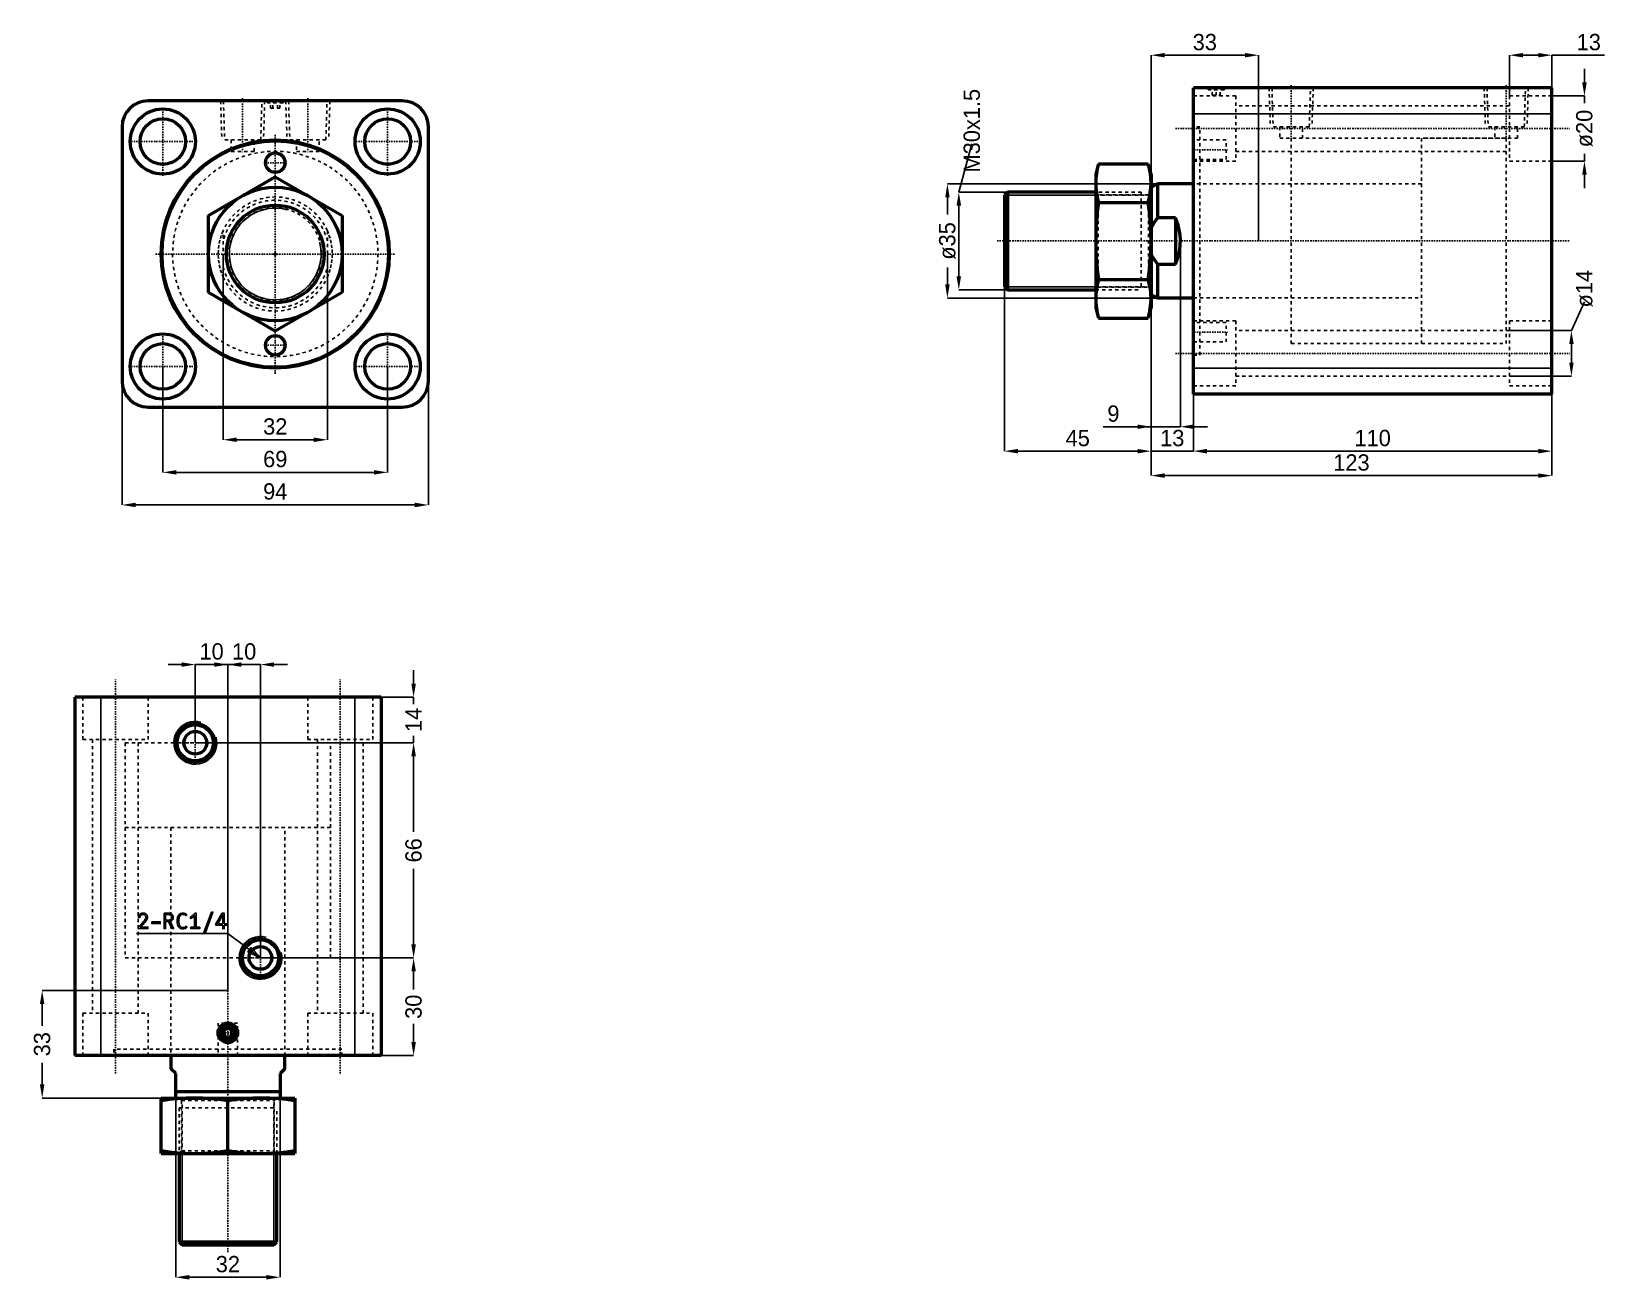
# Model space of a CAD drawing. Header units: millimetres. Extents: x -75 to 408, y -315 to 68.
import ezdxf

# ---------------------------------------------------------------- set-up
doc = ezdxf.new("R2010")
doc.units = ezdxf.units.MM
doc.linetypes.add('Center', pattern=[1.5, 0.45, -0.5, 0.05, -0.5])
doc.linetypes.add('Dashed', pattern=[2, 1, -1])
for name, color, linetype, lineweight in [('2d ConnectionPoints', 7, 'Continuous', 50), ('AM_0', 7, 'Continuous', 50), ('AM_4', 3, 'Continuous', 25), ('AM_5', 3, 'Continuous', 25), ('AM_7', 7, 'Center', 25), ('AM_9', 6, 'Dashed', 25)]:
    doc.layers.add(name, color=color, linetype=linetype, lineweight=lineweight)
doc.dimstyles.new('ISO-25', dxfattribs={"dimtxt": 2.5, "dimasz": 2.5, "dimexe": 1.25, "dimexo": 0.625, "dimtad": 1, "dimtxsty": 'Standard', "dimcen": 2.5, "dimadec": 0, "dimazin": 0, "dimtfac": 1, "dimtmove": 0, "dimatfit": 3, "dimfxl": 1, "dimarcsym": 0})

# ---------------------------------------------------------------- blocks, each defined once
blk = doc.blocks.new('1_CXHC_NUTM30X1_5_0_in_CXHC_A_EX_SD_63_40ST_0__CN_0')
at = {"layer": 'AM_0'}
for p, q in [((-20.5, 11.84), (0, 23.67)), ((0, 23.67), (20.5, 11.84)), ((-20.5, -11.84), (-20.5, 11.84)), ((20.5, 11.84), (20.5, -11.84)), ((0, -23.67), (-20.5, -11.84)), ((20.5, -11.84), (0, -23.67))]:
    blk.add_line(p, q, dxfattribs=at)
blk.add_circle((0, 0), 20.5, dxfattribs=at)
at = {"layer": 'AM_9'}
blk.add_circle((0, 0), 14.19, dxfattribs=at)
blk = doc.blocks.new('2_RODcxhc_a_sd_63_40_EX_0_in_CXHC_A_EX_SD_63_40ST_0__CN_0')
at = {"layer": 'AM_0'}
blk.add_circle((0, 0), 15, dxfattribs=at)
at = {"layer": 'AM_5'}
blk.add_arc((0, 0), 14.08, 75, 15, dxfattribs=at)
at = {"layer": 'AM_9'}
for p, q in [((-16, -7.09), (-16, 7.09)), ((16, 7.09), (16, -7.09))]:
    blk.add_line(p, q, dxfattribs=at)
for points in [[(-16, 7.09), (-16.56, 5.67), (-16.99, 4.2), (-17.29, 2.71), (-17.46, 1.19), (-17.5, -0.34), (-17.4, -1.86), (-17.17, -3.37), (-16.81, -4.85), (-16.33, -6.3), (-16, -7.09)], [(16, -7.09), (16.56, -5.67), (16.99, -4.2), (17.29, -2.71), (17.46, -1.19), (17.5, 0.34), (17.4, 1.86), (17.17, 3.37), (16.81, 4.85), (16.33, 6.3), (16, 7.09)]]:
    blk.add_lwpolyline(points, dxfattribs=at)
for radius, start, end in [(17.5, 23.8955, 156.1045), (16.5, 14.1411, 165.8589), (16.5, 194.1411, 345.8589), (17.5, 203.8955, 336.1045)]:
    blk.add_arc((0, 0), radius, start, end, dxfattribs=at)
blk = doc.blocks.new('3_bodycxhc_a_sd_63_40_0_in_CXHC_A_EX_SD_63_40ST_0__CN_0')
at = {"layer": 'AM_0'}
for p, q in [((39, 47), (-39, 47)), ((-47, 39), (-47, -39)), ((47, -39), (47, 39)), ((-39, -47), (39, -47))]:
    blk.add_line(p, q, dxfattribs=at)
for centre, radius in [((-34.5, 34.5), 10), ((34.5, 34.5), 10), ((-34.5, 34.5), 7), ((34.5, 34.5), 7), ((0, 0), 35), ((0, 0), 34.75), ((0, 28), 3), ((-34.5, -34.5), 10), ((-34.5, -34.5), 7), ((0, -28), 3), ((34.5, -34.5), 10), ((34.5, -34.5), 7)]:
    blk.add_circle(centre, radius, dxfattribs=at)
for centre, start, end in [((-39, 39), 90, 180), ((39, 39), 0, 90), ((-39, -39), 180, 270), ((39, -39), 270, 360)]:
    blk.add_arc(centre, 8, start, end, dxfattribs=at)
at = {"layer": 'AM_5', "linetype": 'Dashed'}
for p, q in [((-16.77, 47), (-16.39, 35)), ((-3.23, 47), (-3.61, 35)), ((3.23, 47), (3.61, 35)), ((16.77, 47), (16.39, 35))]:
    blk.add_line(p, q, dxfattribs=at)
at = {"layer": 'AM_7'}
for p, q in [((-34.5, 24), (-34.5, 45)), ((-10, 47.77), (-10, 30.73)), ((0, 47.03), (0, 46.37)), ((10, 47.77), (10, 30.73)), ((34.5, 24), (34.5, 45)), ((-45, 34.5), (-24, 34.5)), ((0, -36.75), (0, 36.75)), ((24, 34.5), (45, 34.5)), ((-3.15, 28), (3.15, 28)), ((-36.75, 0), (36.75, 0)), ((-34.5, -45), (-34.5, -24)), ((34.5, -45), (34.5, -24)), ((-3.15, -28), (3.15, -28)), ((-45, -34.5), (-24, -34.5)), ((24, -34.5), (45, -34.5))]:
    blk.add_line(p, q, dxfattribs=at)
at = {"layer": 'AM_9'}
for p, q in [((-15.91, 47), (-15.54, 35)), ((-4.46, 35), (-4.09, 47)), ((-3, 47), (-2.4, 46.4)), ((-2.1, 46.7), (-2.4, 46.4)), ((2.4, 46.4), (-2.4, 46.4)), ((2.1, 46.7), (-2.1, 46.7)), ((-1.44, 44.7), (-1.44, 46.7)), ((-1.44, 44.7), (1.44, 44.7)), ((-0.72, 44.7), (-0.72, 46.7)), ((0.72, 44.7), (0.72, 46.7)), ((1.44, 44.7), (1.44, 46.7)), ((2.4, 46.4), (2.1, 46.7)), ((2.4, 46.4), (3, 47)), ((4.09, 47), (4.46, 35)), ((15.54, 35), (15.91, 47)), ((-4.46, 35), (-15.54, 35)), ((-13.5, 35), (-13.5, 31.5)), ((-6.5, 31.5), (-6.5, 35)), ((15.54, 35), (4.46, 35)), ((6.5, 35), (6.5, 31.5)), ((13.5, 31.5), (13.5, 35)), ((-6.5, 31.5), (-13.5, 31.5)), ((13.5, 31.5), (6.5, 31.5))]:
    blk.add_line(p, q, dxfattribs=at)
blk.add_circle((0, 0), 31.5, dxfattribs=at)
blk = doc.blocks.new('*D4')
at = {"layer": 'AM_5', "color": 0, "lineweight": -2}
for p, q in [((-34.5, -34.5), (-34.5, -67)), ((34.5, -34.5), (34.5, -67)), ((-30.33, -67), (30.33, -67))]:
    blk.add_line(p, q, dxfattribs=at)
at = {"layer": 'AM_5', "color": 0}
for points in [[(-30.33, -66.31), (-30.33, -67.69), (-34.5, -67)], [(30.33, -67.69), (30.33, -66.31), (34.5, -67)]]:
    blk.add_solid(points, dxfattribs=at)
at = {"layer": 'Defpoints', "color": 0}
for p in [(-34.5, -34.5), (34.5, -34.5), (34.5, -67)]:
    blk.add_point(p, dxfattribs=at)
at = {"layer": 'AM_5', "color": 0, "insert": (0, -62.95), "char_height": 5, "attachment_point": 5}
blk.add_mtext('69', dxfattribs=at)
blk = doc.blocks.new('*D5')
at = {"layer": 'AM_5', "color": 0, "lineweight": -2}
for p, q in [((-47, -39), (-47, -77)), ((47, -39), (47, -77)), ((-42.83, -77), (42.83, -77))]:
    blk.add_line(p, q, dxfattribs=at)
at = {"layer": 'AM_5', "color": 0}
for points in [[(-42.83, -76.31), (-42.83, -77.69), (-47, -77)], [(42.83, -77.69), (42.83, -76.31), (47, -77)]]:
    blk.add_solid(points, dxfattribs=at)
at = {"layer": 'Defpoints', "color": 0}
for p in [(-47, -39), (47, -39), (47, -77)]:
    blk.add_point(p, dxfattribs=at)
at = {"layer": 'AM_5', "color": 0, "insert": (0, -72.89), "char_height": 5, "attachment_point": 5}
blk.add_mtext('94', dxfattribs=at)
blk = doc.blocks.new('*D6')
at = {"layer": 'AM_5', "color": 0, "lineweight": -2}
for p, q in [((-16, 0), (-16, -57)), ((16, 0), (16, -57)), ((-11.83, -57), (11.83, -57))]:
    blk.add_line(p, q, dxfattribs=at)
at = {"layer": 'AM_5', "color": 0}
for points in [[(-11.83, -56.31), (-11.83, -57.69), (-16, -57)], [(11.83, -57.69), (11.83, -56.31), (16, -57)]]:
    blk.add_solid(points, dxfattribs=at)
at = {"layer": 'Defpoints', "color": 0}
for p in [(-16, 0), (16, 0), (16, -57)]:
    blk.add_point(p, dxfattribs=at)
at = {"layer": 'AM_5', "color": 0, "insert": (0, -52.95), "char_height": 5, "attachment_point": 5}
blk.add_mtext('32', dxfattribs=at)
blk = doc.blocks.new('1_CXHC_NUTM30X1_5_0_in_CXHC_A_EX_SD_63_40ST_0__CN_2')
at = {"layer": 'AM_0'}
for p, q in [((-29.15, 23.67), (-30, 20.5)), ((-30, 20.5), (-30, -20.5)), ((-29.15, 23.67), (-13.85, 23.67)), ((-13, 20.5), (-13.85, 23.67)), ((-13, 20.5), (-13, -20.5)), ((-29.15, 11.84), (-13.85, 11.84)), ((-29.15, -11.84), (-13.85, -11.84)), ((-30, -20.5), (-29.15, -23.67)), ((-29.15, -23.67), (-13.85, -23.67)), ((-13.85, -23.67), (-13, -20.5))]:
    blk.add_line(p, q, dxfattribs=at)
for points in [[(-29.15, 23.67), (-29.51, 22.2), (-29.77, 20.73), (-29.94, 19.24), (-30, 17.75)], [(-13, 17.75), (-13.06, 19.23), (-13.22, 20.71), (-13.49, 22.19), (-13.85, 23.67)], [(-30, 17.75), (-29.94, 16.27), (-29.78, 14.79), (-29.51, 13.31), (-29.15, 11.84)], [(-13.85, 11.84), (-13.49, 13.31), (-13.23, 14.78), (-13.06, 16.27), (-13, 17.75)], [(-29.15, 11.84), (-29.51, 8.89), (-29.77, 5.94), (-29.94, 2.97), (-30, 0)], [(-13, 0), (-13.06, 3.05), (-13.24, 6.09), (-13.5, 8.97), (-13.85, 11.84)], [(-30, 0), (-29.94, -3.05), (-29.76, -6.09), (-29.5, -8.97), (-29.15, -11.84)], [(-13.85, -11.84), (-13.49, -8.89), (-13.23, -5.94), (-13.06, -2.97), (-13, 0)], [(-29.15, -11.84), (-29.51, -13.31), (-29.77, -14.78), (-29.94, -16.27), (-30, -17.75)], [(-13, -17.75), (-13.06, -16.27), (-13.22, -14.79), (-13.49, -13.31), (-13.85, -11.84)], [(-30, -17.75), (-29.94, -19.23), (-29.78, -20.71), (-29.51, -22.19), (-29.15, -23.67)], [(-13.85, -23.67), (-13.49, -22.2), (-13.23, -20.73), (-13.06, -19.24), (-13, -17.75)]]:
    blk.add_lwpolyline(points, dxfattribs=at)
at = {"layer": 'AM_9'}
for p, q in [((-29.19, 14.19), (-30, 15)), ((-13, 15), (-13.81, 14.19)), ((-13.81, 14.19), (-29.19, 14.19)), ((-29.19, 14.19), (-29.19, -14.19)), ((-13.81, 14.19), (-13.81, -14.19)), ((-30, -15), (-29.19, -14.19)), ((-29.19, -14.19), (-13.81, -14.19)), ((-13.81, -14.19), (-13, -15))]:
    blk.add_line(p, q, dxfattribs=at)
blk = doc.blocks.new('2_RODcxhc_a_sd_63_40_EX_0_in_CXHC_A_EX_SD_63_40ST_0__CN_2')
at = {"layer": 'AM_0'}
for p, q in [((-57.08, 15), (-58, 14.08)), ((-30, 15), (-57.08, 15)), ((-57.08, 15), (-57.08, -15)), ((-11, 17.5), (-13, 16.5)), ((0, 17.5), (-11, 17.5)), ((-11, 17.5), (-11, 7.09)), ((-58, 14.08), (-58, -14.08)), ((-5.5, 7.09), (-11, 7.09)), ((-5.5, 7.09), (-5.5, -7.09)), ((-11, -7.09), (-5.5, -7.09)), ((-11, -7.09), (-11, -17.5)), ((-58, -14.08), (-57.08, -15)), ((-57.08, -15), (-30, -15)), ((-13, -16.5), (-11, -17.5)), ((-11, -17.5), (0, -17.5))]:
    blk.add_line(p, q, dxfattribs=at)
for points in [[(-11, 7.09), (-12.08, 5.62), (-13, 4.03)], [(-5.5, -7.09), (-4.94, -5.67), (-4.51, -4.2), (-4.21, -2.71), (-4.04, -1.19), (-4, 0.34), (-4.1, 1.86), (-4.33, 3.37), (-4.69, 4.85), (-5.17, 6.3), (-5.5, 7.09)], [(-13, -4.03), (-12.53, -4.91), (-11.99, -5.75), (-11, -7.09)]]:
    blk.add_lwpolyline(points, dxfattribs=at)
at = {"layer": 'AM_5'}
for p, q in [((-58, 14.08), (-30, 14.08)), ((-58, -14.08), (-30, -14.08))]:
    blk.add_line(p, q, dxfattribs=at)
at = {"layer": 'AM_5', "linetype": 'Dashed'}
for p, q in [((-30, 14.08), (-16, 14.08)), ((-30, -14.08), (-16, -14.08))]:
    blk.add_line(p, q, dxfattribs=at)
at = {"layer": 'AM_7'}
blk.add_line((-60.25, 0), (115.5, 0), dxfattribs=at)
at = {"layer": 'AM_9'}
for p, q in [((96, 31.5), (70, 31.5)), ((70, 31.5), (70, -31.5)), ((96, 31.5), (96, -31.5)), ((-16, 15), (-30, 15)), ((-16, 15), (-16, -15)), ((70, 17.5), (0, 17.5)), ((-13, 14.08), (-16, 14.08)), ((-16, -14.08), (-13, -14.08)), ((-30, -15), (-16, -15)), ((0, -17.5), (70, -17.5)), ((70, -31.5), (96, -31.5))]:
    blk.add_line(p, q, dxfattribs=at)
blk = doc.blocks.new('3_bodycxhc_a_sd_63_40_0_in_CXHC_A_EX_SD_63_40ST_0__CN_2')
at = {"layer": 'AM_0'}
for p, q in [((110, 47), (0, 47)), ((0, -47), (0, 47)), ((110, -47), (110, 47)), ((110, -47), (0, -47))]:
    blk.add_line(p, q, dxfattribs=at)
at = {"layer": 'AM_4'}
for p, q in [((110, 39), (0, 39)), ((110, -39), (0, -39))]:
    blk.add_line(p, q, dxfattribs=at)
at = {"layer": 'AM_5', "linetype": 'Dashed'}
for p, q in [((23.23, 47), (23.61, 35)), ((36.77, 47), (36.39, 35)), ((89.23, 47), (89.61, 35)), ((102.77, 47), (102.39, 35))]:
    blk.add_line(p, q, dxfattribs=at)
at = {"layer": 'AM_7'}
for p, q in [((7, 47.03), (7, 46.37)), ((30, 47.77), (30, 30.73)), ((96, 47.77), (96, 30.73)), ((-5.5, 34.5), (115.5, 34.5)), ((-0.5, 28), (10.5, 28)), ((-0.5, -28), (10.5, -28)), ((-5.5, -34.5), (115.5, -34.5))]:
    blk.add_line(p, q, dxfattribs=at)
at = {"layer": 'AM_9'}
for p, q in [((13, 44.5), (0, 44.5)), ((4, 47), (4.6, 46.4)), ((4.9, 46.7), (4.6, 46.4)), ((9.4, 46.4), (4.6, 46.4)), ((9.1, 46.7), (4.9, 46.7)), ((5.75, 44.7), (5.75, 46.7)), ((5.75, 44.7), (8.25, 44.7)), ((7, 44.7), (7, 46.7)), ((8.25, 44.7), (8.25, 46.7)), ((9.4, 46.4), (9.1, 46.7)), ((9.4, 46.4), (10, 47)), ((13, 44.5), (13, 24.5)), ((24.09, 47), (24.46, 35)), ((35.54, 35), (35.91, 47)), ((90.09, 47), (90.46, 35)), ((110, 44.5), (97, 44.5)), ((97, 44.5), (97, 24.5)), ((101.54, 35), (101.91, 47)), ((97, 41.5), (13, 41.5)), ((2, 35), (0, 35)), ((2, 34.75), (0, 34.75)), ((2, -35), (2, 35)), ((35.54, 35), (24.46, 35)), ((26.5, 35), (26.5, 31.5)), ((33.5, 31.5), (33.5, 35)), ((101.54, 35), (90.46, 35)), ((92.5, 35), (92.5, 31.5)), ((99.5, 31.5), (99.5, 35)), ((10, 31), (0, 31)), ((10, 25), (10, 31)), ((99.5, 31.5), (26.5, 31.5)), ((30, 31.5), (30, -31.5)), ((96, 31.5), (96, -31.5)), ((0, 25), (10, 25)), ((0, 24.5), (13, 24.5)), ((13, 27.5), (97, 27.5)), ((97, 24.5), (110, 24.5)), ((30, 17.5), (0, 17.5)), ((0, -17.5), (30, -17.5)), ((13, -24.5), (0, -24.5)), ((10, -25), (0, -25)), ((10, -31), (10, -25)), ((13, -24.5), (13, -44.5)), ((97, -27.5), (13, -27.5)), ((110, -24.5), (97, -24.5)), ((97, -24.5), (97, -44.5)), ((0, -31), (10, -31)), ((30, -31.5), (96, -31.5)), ((0, -34.75), (2, -34.75)), ((0, -35), (2, -35)), ((13, -41.5), (97, -41.5)), ((0, -44.5), (13, -44.5)), ((97, -44.5), (110, -44.5))]:
    blk.add_line(p, q, dxfattribs=at)
blk = doc.blocks.new('*D22')
at = {"layer": 'AM_5', "color": 0, "lineweight": -2}
for p, q in [((270.78, 21.5), (206.28, 21.5)), ((206.28, 17.34), (206.28, 12.17)), ((206.28, -9.33), (206.28, -4.16)), ((270.78, -13.5), (206.28, -13.5))]:
    blk.add_line(p, q, dxfattribs=at)
at = {"layer": 'AM_5', "color": 0}
for points in [[(206.98, 17.34), (205.59, 17.34), (206.28, 21.5)], [(205.59, -9.33), (206.98, -9.33), (206.28, -13.5)]]:
    blk.add_solid(points, dxfattribs=at)
at = {"layer": 'Defpoints', "color": 0}
for p in [(270.78, 21.5), (206.28, -13.5), (270.78, -13.5)]:
    blk.add_point(p, dxfattribs=at)
at = {"layer": 'AM_5', "color": 0, "insert": (206.28, 4), "char_height": 5, "attachment_point": 5, "rotation": 90}
blk.add_mtext('ø35', dxfattribs=at)
blk = doc.blocks.new('*D23')
at = {"layer": 'AM_5', "color": 0, "lineweight": -2}
for p, q in [((268.78, 4), (268.78, -53)), ((277.78, 4), (277.78, -53)), ((268.78, -53), (254.06, -53)), ((268.78, -53), (277.78, -53)), ((281.95, -53), (286.12, -53))]:
    blk.add_line(p, q, dxfattribs=at)
at = {"layer": 'AM_5', "color": 0}
for points in [[(264.62, -53.69), (264.62, -52.3), (268.78, -53)], [(281.95, -52.3), (281.95, -53.69), (277.78, -53)]]:
    blk.add_solid(points, dxfattribs=at)
at = {"layer": 'Defpoints', "color": 0}
for p in [(268.78, 4), (277.78, 4), (277.78, -53)]:
    blk.add_point(p, dxfattribs=at)
at = {"layer": 'AM_5', "color": 0, "insert": (257.23, -49), "char_height": 5, "attachment_point": 5}
blk.add_mtext('9', dxfattribs=at)
blk = doc.blocks.new('*D24')
at = {"layer": 'AM_5', "color": 0, "lineweight": -2}
for p, q in [((268.78, 4), (268.78, -60.5)), ((281.78, -35), (281.78, -60.5)), ((268.78, -60.5), (281.78, -60.5))]:
    blk.add_line(p, q, dxfattribs=at)
at = {"layer": 'Defpoints', "color": 0}
for p in [(268.78, 4), (281.78, -35), (281.78, -60.5)]:
    blk.add_point(p, dxfattribs=at)
at = {"layer": 'AM_5', "color": 0, "insert": (275.28, -56.5), "char_height": 5, "attachment_point": 5}
blk.add_mtext('13', dxfattribs=at)
blk = doc.blocks.new('*D25')
at = {"layer": 'AM_5', "color": 0, "lineweight": -2}
for p, q in [((223.78, 4), (223.78, -60.5)), ((268.78, 4), (268.78, -60.5)), ((264.62, -60.5), (227.95, -60.5))]:
    blk.add_line(p, q, dxfattribs=at)
at = {"layer": 'AM_5', "color": 0}
for points in [[(227.95, -59.8), (227.95, -61.19), (223.78, -60.5)], [(264.62, -61.19), (264.62, -59.8), (268.78, -60.5)]]:
    blk.add_solid(points, dxfattribs=at)
at = {"layer": 'Defpoints', "color": 0}
for p in [(223.78, 4), (268.78, 4), (223.78, -60.5)]:
    blk.add_point(p, dxfattribs=at)
at = {"layer": 'AM_5', "color": 0, "insert": (246.28, -56.5), "char_height": 5, "attachment_point": 5}
blk.add_mtext('45', dxfattribs=at)
blk = doc.blocks.new('*D26')
at = {"layer": 'AM_5', "color": 0, "lineweight": -2}
for p, q in [((281.78, -35), (281.78, -60.5)), ((391.78, -43), (391.78, -60.5)), ((387.62, -60.5), (285.95, -60.5))]:
    blk.add_line(p, q, dxfattribs=at)
at = {"layer": 'AM_5', "color": 0}
for points in [[(285.95, -59.8), (285.95, -61.19), (281.78, -60.5)], [(387.62, -61.19), (387.62, -59.8), (391.78, -60.5)]]:
    blk.add_solid(points, dxfattribs=at)
at = {"layer": 'Defpoints', "color": 0}
for p in [(281.78, -35), (391.78, -43), (281.78, -60.5)]:
    blk.add_point(p, dxfattribs=at)
at = {"layer": 'AM_5', "color": 0, "insert": (336.78, -56.5), "char_height": 5, "attachment_point": 5}
blk.add_mtext('110', dxfattribs=at)
blk = doc.blocks.new('*D27')
at = {"layer": 'AM_5', "color": 0, "lineweight": -2}
for p, q in [((268.78, 4), (268.78, -68)), ((391.78, -43), (391.78, -68)), ((387.62, -68), (272.95, -68))]:
    blk.add_line(p, q, dxfattribs=at)
at = {"layer": 'AM_5', "color": 0}
for points in [[(272.95, -67.3), (272.95, -68.69), (268.78, -68)], [(387.62, -68.69), (387.62, -67.3), (391.78, -68)]]:
    blk.add_solid(points, dxfattribs=at)
at = {"layer": 'Defpoints', "color": 0}
for p in [(268.78, 4), (391.78, -43), (268.78, -68)]:
    blk.add_point(p, dxfattribs=at)
at = {"layer": 'AM_5', "color": 0, "insert": (330.28, -64), "char_height": 5, "attachment_point": 5}
blk.add_mtext('123', dxfattribs=at)
blk = doc.blocks.new('*D28')
at = {"layer": 'AM_5', "color": 0, "lineweight": -2}
for p, q in [((397.78, -23.5), (401.78, -14.66)), ((378.78, -23.5), (397.78, -23.5)), ((397.78, -27.66), (397.78, -33.33)), ((378.78, -37.5), (397.78, -37.5))]:
    blk.add_line(p, q, dxfattribs=at)
at = {"layer": 'AM_5', "color": 0}
for points in [[(398.48, -27.66), (397.09, -27.66), (397.78, -23.5)], [(397.09, -33.33), (398.48, -33.33), (397.78, -37.5)]]:
    blk.add_solid(points, dxfattribs=at)
at = {"layer": 'Defpoints', "color": 0}
for p in [(378.78, -23.5), (378.78, -37.5), (397.78, -37.5)]:
    blk.add_point(p, dxfattribs=at)
at = {"layer": 'AM_5', "color": 0, "insert": (401.78, -10.66), "char_height": 5, "attachment_point": 5, "rotation": 90}
blk.add_mtext('ø14', dxfattribs=at)
blk = doc.blocks.new('*D29')
at = {"layer": 'AM_5', "color": 0, "lineweight": -2}
for p, q in [((401.78, 52.67), (401.78, 56.84)), ((391.78, 48.5), (401.78, 48.5)), ((401.78, 48.5), (401.78, 46.25)), ((401.78, 28.5), (401.78, 30.75)), ((391.78, 28.5), (401.78, 28.5)), ((401.78, 24.34), (401.78, 20.17))]:
    blk.add_line(p, q, dxfattribs=at)
at = {"layer": 'AM_5', "color": 0}
for points in [[(401.09, 52.67), (402.48, 52.67), (401.78, 48.5)], [(402.48, 24.34), (401.09, 24.34), (401.78, 28.5)]]:
    blk.add_solid(points, dxfattribs=at)
at = {"layer": 'Defpoints', "color": 0}
for p in [(391.78, 48.5), (401.78, 48.5), (391.78, 28.5)]:
    blk.add_point(p, dxfattribs=at)
at = {"layer": 'AM_5', "color": 0, "insert": (401.78, 38.5), "char_height": 5, "attachment_point": 5, "rotation": 90}
blk.add_mtext('ø20', dxfattribs=at)
blk = doc.blocks.new('*D30')
at = {"layer": 'AM_5', "color": 0, "lineweight": -2}
for p, q in [((378.78, 48.5), (378.78, 61)), ((382.95, 61), (387.62, 61)), ((391.78, 48.5), (391.78, 61)), ((391.78, 61), (407.95, 61))]:
    blk.add_line(p, q, dxfattribs=at)
at = {"layer": 'AM_5', "color": 0}
for points in [[(382.95, 61.7), (382.95, 60.31), (378.78, 61)], [(387.62, 60.31), (387.62, 61.7), (391.78, 61)]]:
    blk.add_solid(points, dxfattribs=at)
at = {"layer": 'Defpoints', "color": 0}
for p in [(391.78, 61), (378.78, 48.5), (391.78, 48.5)]:
    blk.add_point(p, dxfattribs=at)
at = {"layer": 'AM_5', "color": 0, "insert": (403.12, 65), "char_height": 5, "attachment_point": 5}
blk.add_mtext('13', dxfattribs=at)
blk = doc.blocks.new('*D31')
at = {"layer": 'AM_5', "color": 0, "lineweight": -2}
for p, q in [((209.78, 19), (213.78, 33.84)), ((224.78, 19), (209.78, 19)), ((209.78, -6.83), (209.78, 14.84)), ((224.78, -11), (209.78, -11))]:
    blk.add_line(p, q, dxfattribs=at)
at = {"layer": 'AM_5', "color": 0}
for points in [[(210.48, 14.84), (209.09, 14.84), (209.78, 19)], [(209.09, -6.83), (210.48, -6.83), (209.78, -11)]]:
    blk.add_solid(points, dxfattribs=at)
at = {"layer": 'Defpoints', "color": 0}
for p in [(209.78, 19), (224.78, 19), (224.78, -11)]:
    blk.add_point(p, dxfattribs=at)
at = {"layer": 'AM_5', "color": 0, "insert": (213.78, 37.84), "char_height": 5, "attachment_point": 5, "rotation": 90}
blk.add_mtext('M30x1.5', dxfattribs=at)
blk = doc.blocks.new('*D32')
at = {"layer": 'AM_5', "color": 0, "lineweight": -2}
for p, q in [((268.78, 4), (268.78, 61)), ((272.95, 61), (297.62, 61)), ((301.78, 4), (301.78, 61))]:
    blk.add_line(p, q, dxfattribs=at)
at = {"layer": 'AM_5', "color": 0}
for points in [[(272.95, 61.7), (272.95, 60.31), (268.78, 61)], [(297.62, 60.31), (297.62, 61.7), (301.78, 61)]]:
    blk.add_solid(points, dxfattribs=at)
at = {"layer": 'Defpoints', "color": 0}
for p in [(301.78, 61), (268.78, 4), (301.78, 4)]:
    blk.add_point(p, dxfattribs=at)
at = {"layer": 'AM_5', "color": 0, "insert": (285.28, 65), "char_height": 5, "attachment_point": 5}
blk.add_mtext('33', dxfattribs=at)
blk = doc.blocks.new('1_CXHC_NUTM30X1_5_0_in_CXHC_A_EX_SD_63_40ST_0__CN_4')
at = {"layer": 'AM_0'}
for p, q in [((-20.5, -13), (20.5, -13)), ((-20.5, -30), (-20.5, -13)), ((0, -29.15), (0, -13.85)), ((20.5, -13), (20.5, -30)), ((-20.5, -30), (20.5, -30))]:
    blk.add_line(p, q, dxfattribs=at)
for points in [[(-10.25, -13), (-12.81, -13.06), (-15.38, -13.22), (-17.94, -13.49), (-20.5, -13.85)], [(0, -13.85), (-2.55, -13.49), (-5.1, -13.23), (-7.67, -13.06), (-10.25, -13)], [(10.25, -13), (7.69, -13.06), (5.12, -13.22), (2.56, -13.49), (0, -13.85)], [(20.5, -13.85), (17.95, -13.49), (15.4, -13.23), (12.83, -13.06), (10.25, -13)], [(-20.5, -29.15), (-17.95, -29.51), (-15.4, -29.77), (-12.83, -29.94), (-10.25, -30)], [(-10.25, -30), (-7.69, -29.94), (-5.12, -29.78), (-2.56, -29.51), (0, -29.15)], [(0, -29.15), (2.55, -29.51), (5.1, -29.77), (7.67, -29.94), (10.25, -30)], [(10.25, -30), (12.81, -29.94), (15.38, -29.78), (17.94, -29.51), (20.5, -29.15)]]:
    blk.add_lwpolyline(points, dxfattribs=at)
at = {"layer": 'AM_9'}
for p, q in [((-15, -13), (-14.19, -13.81)), ((-14.19, -13.81), (-14.19, -29.19)), ((-14.19, -13.81), (14.19, -13.81)), ((14.19, -13.81), (15, -13)), ((14.19, -29.19), (14.19, -13.81)), ((-14.19, -29.19), (-15, -30)), ((-14.19, -29.19), (14.19, -29.19)), ((15, -30), (14.19, -29.19))]:
    blk.add_line(p, q, dxfattribs=at)
blk = doc.blocks.new('2_RODcxhc_a_sd_63_40_EX_0_in_CXHC_A_EX_SD_63_40ST_0__CN_4')
at = {"layer": 'AM_0'}
for p, q in [((-17.5, 0), (-17.5, -4)), ((17.5, -4), (17.5, 0)), ((-16, -5.5), (-17.5, -4)), ((17.5, -4), (16, -5.5)), ((-16, -13), (-16, -5.5)), ((16, -5.5), (16, -13)), ((-16, -11), (16, -11)), ((-15, -30), (-15, -57.08)), ((15, -57.08), (15, -30)), ((-15, -57.08), (15, -57.08)), ((-15, -57.08), (-14.08, -58)), ((14.08, -58), (15, -57.08)), ((-14.08, -58), (14.08, -58))]:
    blk.add_line(p, q, dxfattribs=at)
at = {"layer": 'AM_5', "linetype": 'Dashed'}
for p, q in [((-15, -16), (15, -16)), ((-14.08, -30), (-14.08, -16)), ((14.08, -30), (14.08, -16))]:
    blk.add_line(p, q, dxfattribs=at)
at = {"layer": 'AM_5'}
for p, q in [((-14.08, -58), (-14.08, -30)), ((14.08, -58), (14.08, -30))]:
    blk.add_line(p, q, dxfattribs=at)
at = {"layer": 'AM_7'}
blk.add_line((0, -60.25), (0, 115.5), dxfattribs=at)
at = {"layer": 'AM_9'}
for p, q in [((-31.5, 96), (31.5, 96)), ((-31.5, 96), (-31.5, 70)), ((31.5, 70), (31.5, 96)), ((-31.5, 70), (31.5, 70)), ((-17.5, 70), (-17.5, 0)), ((17.5, 0), (17.5, 70)), ((-14.08, -13), (-14.08, -16)), ((14.08, -16), (14.08, -13)), ((-15, -16), (-15, -30)), ((15, -30), (15, -16))]:
    blk.add_line(p, q, dxfattribs=at)
blk = doc.blocks.new('3_bodycxhc_a_sd_63_40_0_in_CXHC_A_EX_SD_63_40ST_0__CN_4')
at = {"layer": 'AM_0'}
for p, q in [((47, 110), (-47, 110)), ((-47, 110), (-47, 0)), ((47, 110), (47, 0)), ((-0.72, 8.25), (-1.44, 7)), ((-1.44, 7), (-0.72, 5.75)), ((0.72, 8.25), (-0.72, 8.25)), ((-0.72, 5.75), (0.72, 5.75)), ((1.44, 7), (0.72, 8.25)), ((0.72, 5.75), (1.44, 7)), ((47, 0), (-47, 0))]:
    blk.add_line(p, q, dxfattribs=at)
for centre, radius in [((-10, 96), 5.91), ((-10, 96), 5.54), ((-10, 96), 3.5), ((10, 30), 5.91), ((10, 30), 5.54), ((10, 30), 3.5), ((0, 7), 3), ((0, 7), 2.4), ((0, 7), 2.1)]:
    blk.add_circle(centre, radius, dxfattribs=at)
at = {"layer": 'AM_4'}
for p, q in [((-39, 110), (-39, 0)), ((39, 110), (39, 0))]:
    blk.add_line(p, q, dxfattribs=at)
at = {"layer": 'AM_5'}
for centre in [(-10, 96), (10, 30)]:
    blk.add_arc(centre, 6.58, 75, 15, dxfattribs=at)
at = {"layer": 'AM_7'}
for p, q in [((-34.5, -5.5), (-34.5, 115.5)), ((34.5, -5.5), (34.5, 115.5)), ((-10, 89.79), (-10, 102.21)), ((-16.21, 96), (-3.79, 96)), ((10, 23.79), (10, 36.21)), ((3.79, 30), (16.21, 30)), ((-3.15, 7), (3.15, 7))]:
    blk.add_line(p, q, dxfattribs=at)
at = {"layer": 'AM_9'}
for p, q in [((-44.5, 110), (-44.5, 97)), ((-24.5, 97), (-24.5, 110)), ((24.5, 110), (24.5, 97)), ((44.5, 97), (44.5, 110)), ((-44.5, 97), (-24.5, 97)), ((-41.5, 97), (-41.5, 13)), ((-27.5, 13), (-27.5, 97)), ((24.5, 97), (44.5, 97)), ((27.5, 97), (27.5, 13)), ((41.5, 13), (41.5, 97)), ((-31.5, 96), (31.5, 96)), ((-31.5, 96), (-31.5, 30)), ((31.5, 30), (31.5, 96)), ((-31.5, 30), (31.5, 30)), ((-17.5, 30), (-17.5, 0)), ((17.5, 0), (17.5, 30)), ((-44.5, 13), (-24.5, 13)), ((-44.5, 13), (-44.5, 0)), ((-24.5, 0), (-24.5, 13)), ((3, 10), (-3, 10)), ((-3, 10), (-3, 0)), ((3, 0), (3, 10)), ((24.5, 13), (44.5, 13)), ((24.5, 13), (24.5, 0)), ((44.5, 0), (44.5, 13)), ((35, 2), (-35, 2)), ((-35, 2), (-35, 0)), ((-34.75, 2), (-34.75, 0)), ((34.75, 0), (34.75, 2)), ((35, 0), (35, 2))]:
    blk.add_line(p, q, dxfattribs=at)
blk = doc.blocks.new('*D45')
at = {"layer": 'AM_5', "color": 0, "lineweight": -2}
for p, q in [((-30.54, -258.98), (-30.54, -313.98)), ((1.46, -258.98), (1.46, -313.98)), ((-26.37, -313.98), (-2.7, -313.98))]:
    blk.add_line(p, q, dxfattribs=at)
at = {"layer": 'AM_5', "color": 0}
for points in [[(-26.37, -313.29), (-26.37, -314.68), (-30.54, -313.98)], [(-2.7, -314.68), (-2.7, -313.29), (1.46, -313.98)]]:
    blk.add_solid(points, dxfattribs=at)
at = {"layer": 'Defpoints', "color": 0}
for p in [(-30.54, -258.98), (1.46, -258.98), (1.46, -313.98)]:
    blk.add_point(p, dxfattribs=at)
at = {"layer": 'AM_5', "color": 0, "insert": (-14.54, -309.98), "char_height": 5, "attachment_point": 5}
blk.add_mtext('32', dxfattribs=at)
blk = doc.blocks.new('*D46')
at = {"layer": 'AM_5', "color": 0, "lineweight": -2}
for p, q in [((-14.54, -225.98), (-71.54, -225.98)), ((-71.54, -230.15), (-71.54, -236.82)), ((-71.54, -254.82), (-71.54, -248.15)), ((-30.54, -258.98), (-71.54, -258.98))]:
    blk.add_line(p, q, dxfattribs=at)
at = {"layer": 'AM_5', "color": 0}
for points in [[(-70.84, -230.15), (-72.23, -230.15), (-71.54, -225.98)], [(-72.23, -254.82), (-70.84, -254.82), (-71.54, -258.98)]]:
    blk.add_solid(points, dxfattribs=at)
at = {"layer": 'Defpoints', "color": 0}
for p in [(-71.54, -225.98), (-14.54, -225.98), (-30.54, -258.98)]:
    blk.add_point(p, dxfattribs=at)
at = {"layer": 'AM_5', "color": 0, "insert": (-71.54, -242.48), "char_height": 5, "attachment_point": 5, "rotation": 90}
blk.add_mtext('33', dxfattribs=at)
blk = doc.blocks.new('*D47')
at = {"layer": 'AM_5', "color": 0, "lineweight": -2}
for p, q in [((-4.54, -215.98), (42.46, -215.98)), ((42.46, -220.15), (42.46, -225.73)), ((42.46, -241.82), (42.46, -236.23)), ((32.46, -245.98), (42.46, -245.98))]:
    blk.add_line(p, q, dxfattribs=at)
at = {"layer": 'AM_5', "color": 0}
for points in [[(43.16, -220.15), (41.77, -220.15), (42.46, -215.98)], [(41.77, -241.82), (43.16, -241.82), (42.46, -245.98)]]:
    blk.add_solid(points, dxfattribs=at)
at = {"layer": 'Defpoints', "color": 0}
for p in [(-4.54, -215.98), (42.46, -215.98), (32.46, -245.98)]:
    blk.add_point(p, dxfattribs=at)
at = {"layer": 'AM_5', "color": 0, "insert": (42.46, -230.98), "char_height": 5, "attachment_point": 5, "rotation": 90}
blk.add_mtext('30', dxfattribs=at)
blk = doc.blocks.new('*D48')
at = {"layer": 'AM_5', "color": 0, "lineweight": -2}
for p, q in [((-24.54, -149.98), (42.46, -149.98)), ((42.46, -154.15), (42.46, -177.32)), ((42.46, -211.82), (42.46, -188.65)), ((-4.54, -215.98), (42.46, -215.98))]:
    blk.add_line(p, q, dxfattribs=at)
at = {"layer": 'AM_5', "color": 0}
for points in [[(43.16, -154.15), (41.77, -154.15), (42.46, -149.98)], [(41.77, -211.82), (43.16, -211.82), (42.46, -215.98)]]:
    blk.add_solid(points, dxfattribs=at)
at = {"layer": 'Defpoints', "color": 0}
for p in [(-24.54, -149.98), (-4.54, -215.98), (42.46, -215.98)]:
    blk.add_point(p, dxfattribs=at)
at = {"layer": 'AM_5', "color": 0, "insert": (42.46, -182.98), "char_height": 5, "attachment_point": 5, "rotation": 90}
blk.add_mtext('66', dxfattribs=at)
blk = doc.blocks.new('*D49')
at = {"layer": 'AM_5', "color": 0, "lineweight": -2}
for p, q in [((42.46, -131.82), (42.46, -127.65)), ((19.96, -135.98), (42.46, -135.98)), ((42.46, -135.98), (42.46, -138.15)), ((42.46, -149.98), (42.46, -147.82)), ((-24.54, -149.98), (42.46, -149.98)), ((42.46, -154.15), (42.46, -158.32))]:
    blk.add_line(p, q, dxfattribs=at)
at = {"layer": 'AM_5', "color": 0}
for points in [[(41.77, -131.82), (43.16, -131.82), (42.46, -135.98)], [(43.16, -154.15), (41.77, -154.15), (42.46, -149.98)]]:
    blk.add_solid(points, dxfattribs=at)
at = {"layer": 'Defpoints', "color": 0}
for p in [(19.96, -135.98), (-24.54, -149.98), (42.46, -149.98)]:
    blk.add_point(p, dxfattribs=at)
at = {"layer": 'AM_5', "color": 0, "insert": (42.46, -142.98), "char_height": 5, "attachment_point": 5, "rotation": 90}
blk.add_mtext('14', dxfattribs=at)
blk = doc.blocks.new('*D50')
at = {"layer": 'AM_5', "color": 0, "lineweight": -2}
for p, q in [((-28.7, -125.98), (-32.87, -125.98)), ((-24.54, -149.98), (-24.54, -125.98)), ((-24.54, -125.98), (-14.54, -125.98)), ((-14.54, -225.98), (-14.54, -125.98)), ((-10.37, -125.98), (-6.2, -125.98))]:
    blk.add_line(p, q, dxfattribs=at)
at = {"layer": 'AM_5', "color": 0}
for points in [[(-28.7, -126.68), (-28.7, -125.29), (-24.54, -125.98)], [(-10.37, -125.29), (-10.37, -126.68), (-14.54, -125.98)]]:
    blk.add_solid(points, dxfattribs=at)
at = {"layer": 'Defpoints', "color": 0}
for p in [(-14.54, -125.98), (-24.54, -149.98), (-14.54, -225.98)]:
    blk.add_point(p, dxfattribs=at)
at = {"layer": 'AM_5', "color": 0, "insert": (-19.54, -121.98), "char_height": 5, "attachment_point": 5}
blk.add_mtext('10', dxfattribs=at)
blk = doc.blocks.new('*D51')
at = {"layer": 'AM_5', "color": 0, "lineweight": -2}
for p, q in [((-18.7, -125.98), (-22.87, -125.98)), ((-14.54, -225.98), (-14.54, -125.98)), ((-4.54, -125.98), (-14.54, -125.98)), ((-4.54, -215.98), (-4.54, -125.98)), ((-0.37, -125.98), (3.8, -125.98))]:
    blk.add_line(p, q, dxfattribs=at)
at = {"layer": 'AM_5', "color": 0}
for points in [[(-18.7, -126.68), (-18.7, -125.29), (-14.54, -125.98)], [(-0.37, -125.29), (-0.37, -126.68), (-4.54, -125.98)]]:
    blk.add_solid(points, dxfattribs=at)
at = {"layer": 'Defpoints', "color": 0}
for p in [(-14.54, -125.98), (-4.54, -215.98), (-14.54, -225.98)]:
    blk.add_point(p, dxfattribs=at)
at = {"layer": 'AM_5', "color": 0, "insert": (-9.54, -121.98), "char_height": 5, "attachment_point": 5}
blk.add_mtext('10', dxfattribs=at)
blk = doc.blocks.new('*D52')
at = {"layer": 'AM_5', "color": 0, "lineweight": -2}
for p, q in [((-30.54, -258.98), (-30.54, -313.98)), ((1.46, -258.98), (1.46, -313.98)), ((-26.37, -313.98), (-2.7, -313.98))]:
    blk.add_line(p, q, dxfattribs=at)
at = {"layer": 'AM_5', "color": 0}
for points in [[(-26.37, -313.29), (-26.37, -314.68), (-30.54, -313.98)], [(-2.7, -314.68), (-2.7, -313.29), (1.46, -313.98)]]:
    blk.add_solid(points, dxfattribs=at)
at = {"layer": 'Defpoints', "color": 0}
for p in [(-30.54, -258.98), (1.46, -258.98), (1.46, -313.98)]:
    blk.add_point(p, dxfattribs=at)
at = {"layer": 'AM_5', "color": 0, "insert": (-14.54, -309.98), "char_height": 5, "attachment_point": 5}
blk.add_mtext('32', dxfattribs=at)

msp = doc.modelspace()

# ---------------------------------------------------------------- linework, layer by layer
at = {"layer": '2d ConnectionPoints'}
for p in [(0, 0), (0, 0), (281.784, 4.003), (281.784, 4.003), (-14.536, -245.983), (-14.536, -245.983)]:
    msp.add_point(p, dxfattribs=at)
at = {"layer": 'AM_5'}
for p, q in [((-42.536, -208.483), (-14.536, -208.483)), ((-14.536, -208.483), (-4.536, -215.983))]:
    msp.add_line(p, q, dxfattribs=at)
for points in [[(-41.889, -206.372), (-41.889, -206.372), (-41.675, -206.177), (-41.37, -205.891), (-41.37, -205.891), (-41.084, -205.614), (-40.904, -205.435), (-40.904, -205.435), (-40.732, -205.254), (-40.485, -204.969), (-40.485, -204.969), (-40.252, -204.67), (-40.105, -204.461), (-40.105, -204.461), (-39.975, -204.253), (-39.834, -203.957), (-39.834, -203.957), (-39.758, -203.68), (-39.744, -203.506), (-39.744, -203.506), (-39.748, -203.408), (-39.772, -203.269), (-39.772, -203.269), (-39.815, -203.141), (-39.854, -203.06), (-39.854, -203.06), (-39.902, -202.986), (-39.986, -202.887), (-39.986, -202.887), (-40.084, -202.805), (-40.158, -202.758), (-40.158, -202.758), (-40.238, -202.72), (-40.363, -202.678), (-40.363, -202.678), (-40.498, -202.655), (-40.592, -202.651), (-40.592, -202.651), (-40.696, -202.655), (-40.844, -202.679), (-40.844, -202.679), (-40.981, -202.722), (-41.067, -202.761), (-41.067, -202.761), (-41.146, -202.81), (-41.252, -202.897), (-41.252, -202.897), (-41.341, -203.002), (-41.392, -203.082), (-41.392, -203.082), (-41.434, -203.168), (-41.479, -203.31), (-41.479, -203.31), (-41.504, -203.466), (-41.509, -203.577), (-41.996, -203.577), (-41.996, -203.577), (-41.989, -203.41), (-41.949, -203.178), (-41.949, -203.178), (-41.876, -202.968), (-41.808, -202.839), (-41.808, -202.839), (-41.727, -202.722), (-41.586, -202.568), (-41.586, -202.568), (-41.422, -202.441), (-41.299, -202.371), (-41.299, -202.371), (-41.168, -202.314), (-40.962, -202.252), (-40.962, -202.252), (-40.744, -202.219), (-40.592, -202.212), (-40.592, -202.212), (-40.45, -202.218), (-40.244, -202.25), (-40.244, -202.25), (-40.046, -202.308), (-39.919, -202.362), (-39.919, -202.362), (-39.8, -202.427), (-39.639, -202.546), (-39.639, -202.546), (-39.5, -202.69), (-39.421, -202.8), (-39.421, -202.8), (-39.353, -202.92), (-39.28, -203.116), (-39.28, -203.116), (-39.241, -203.33), (-39.234, -203.483), (-39.234, -203.483), (-39.245, -203.656), (-39.303, -203.923), (-39.303, -203.923), (-39.41, -204.196), (-39.51, -204.383), (-39.51, -204.383), (-39.624, -204.569), (-39.809, -204.838), (-39.809, -204.838), (-40.011, -205.095), (-40.155, -205.259), (-40.155, -205.259), (-40.31, -205.426), (-40.57, -205.697), (-40.57, -205.697), (-40.863, -205.993), (-41.076, -206.203), (-41.421, -206.541), (-39.094, -206.544), (-39.094, -206.983), (-42.061, -206.983), (-42.061, -206.528), (-41.889, -206.372)], [(-34.12, -202.271), (-32.748, -202.271), (-32.748, -202.271), (-32.607, -202.276), (-32.4, -202.305), (-32.4, -202.305), (-32.196, -202.358), (-32.062, -202.407), (-32.062, -202.407), (-31.934, -202.468), (-31.76, -202.581), (-31.76, -202.581), (-31.606, -202.722), (-31.515, -202.831), (-31.515, -202.831), (-31.437, -202.952), (-31.353, -203.155), (-31.353, -203.155), (-31.307, -203.384), (-31.299, -203.551), (-31.299, -203.551), (-31.309, -203.735), (-31.365, -203.985), (-31.365, -203.985), (-31.469, -204.204), (-31.565, -204.333), (-31.565, -204.333), (-31.678, -204.447), (-31.872, -204.592), (-31.872, -204.592), (-32.096, -204.704), (-32.261, -204.76), (-31.182, -207.016), (-31.708, -207.016), (-32.761, -204.838), (-32.833, -204.838), (-33.639, -204.838), (-33.639, -206.983), (-34.12, -206.983), (-34.12, -202.271)], [(-32.976, -204.416), (-32.976, -204.416), (-32.838, -204.413), (-32.647, -204.401), (-32.647, -204.401), (-32.475, -204.377), (-32.371, -204.356), (-32.371, -204.356), (-32.275, -204.326), (-32.143, -204.263), (-32.143, -204.263), (-32.028, -204.176), (-31.96, -204.105), (-31.96, -204.105), (-31.902, -204.022), (-31.839, -203.87), (-31.839, -203.87), (-31.806, -203.686), (-31.799, -203.545), (-31.799, -203.545), (-31.811, -203.365), (-31.874, -203.138), (-31.874, -203.138), (-31.989, -202.962), (-32.097, -202.874), (-32.097, -202.874), (-32.221, -202.804), (-32.431, -202.729), (-32.431, -202.729), (-32.667, -202.688), (-32.839, -202.68), (-33.639, -202.68), (-33.639, -204.416), (-32.976, -204.416)], [(-28.404, -207.094), (-28.404, -207.094), (-28.721, -207.069), (-29.134, -206.942), (-29.134, -206.942), (-29.472, -206.705), (-29.655, -206.486), (-29.655, -206.486), (-29.805, -206.22), (-29.967, -205.734), (-29.967, -205.734), (-30.054, -205.143), (-30.071, -204.692), (-30.071, -204.692), (-30.053, -204.216), (-29.959, -203.598), (-29.959, -203.598), (-29.785, -203.096), (-29.624, -202.825), (-29.624, -202.825), (-29.43, -202.604), (-29.081, -202.365), (-29.081, -202.365), (-28.663, -202.237), (-28.345, -202.212), (-28.345, -202.212), (-28.041, -202.235), (-27.64, -202.356), (-27.64, -202.356), (-27.304, -202.58), (-27.117, -202.787), (-27.429, -203.041), (-27.429, -203.041), (-27.516, -202.949), (-27.65, -202.834), (-27.65, -202.834), (-27.786, -202.748), (-27.879, -202.706), (-27.879, -202.706), (-27.971, -202.675), (-28.103, -202.64), (-28.103, -202.64), (-28.231, -202.622), (-28.313, -202.618), (-28.313, -202.618), (-28.497, -202.628), (-28.744, -202.676), (-28.744, -202.676), (-28.954, -202.766), (-29.075, -202.849), (-29.075, -202.849), (-29.181, -202.95), (-29.315, -203.132), (-29.315, -203.132), (-29.421, -203.353), (-29.475, -203.52), (-29.475, -203.52), (-29.517, -203.706), (-29.564, -204.018), (-29.564, -204.018), (-29.588, -204.372), (-29.593, -204.63), (-29.593, -204.63), (-29.582, -205.012), (-29.521, -205.512), (-29.521, -205.512), (-29.408, -205.927), (-29.304, -206.156), (-29.304, -206.156), (-29.174, -206.345), (-28.928, -206.55), (-28.928, -206.55), (-28.619, -206.66), (-28.378, -206.681), (-28.378, -206.681), (-28.125, -206.662), (-27.798, -206.562), (-27.798, -206.562), (-27.532, -206.375), (-27.39, -206.203), (-27.1, -206.463), (-27.1, -206.463), (-27.277, -206.69), (-27.621, -206.936), (-27.621, -206.936), (-28.059, -207.068), (-28.404, -207.094)], [(-25.928, -206.567), (-24.732, -206.567), (-24.732, -203.051), (-24.732, -203.051), (-24.796, -203.115), (-24.905, -203.216), (-24.905, -203.216), (-25.028, -203.322), (-25.119, -203.395), (-25.119, -203.395), (-25.213, -203.468), (-25.354, -203.571), (-25.354, -203.571), (-25.497, -203.667), (-25.593, -203.727), (-25.593, -203.727), (-25.687, -203.781), (-25.817, -203.847), (-25.817, -203.847), (-25.934, -203.894), (-26.006, -203.915), (-26.006, -203.421), (-26.006, -203.421), (-25.917, -203.379), (-25.777, -203.299), (-25.777, -203.299), (-25.629, -203.199), (-25.527, -203.121), (-25.527, -203.121), (-25.423, -203.037), (-25.273, -202.907), (-25.273, -202.907), (-25.128, -202.773), (-25.034, -202.68), (-25.034, -202.68), (-24.946, -202.589), (-24.827, -202.461), (-24.827, -202.461), (-24.725, -202.343), (-24.667, -202.271), (-24.251, -202.271), (-24.251, -206.567), (-23.165, -206.567), (-23.165, -206.983), (-25.928, -206.983), (-25.928, -206.567)], [(-19.604, -201.946), (-19.11, -201.946), (-21.392, -208.218), (-21.886, -208.218), (-19.604, -201.946)], [(-16.111, -205.943), (-18.217, -205.943), (-18.217, -205.521), (-16.3, -202.271), (-15.656, -202.271), (-15.656, -205.504), (-14.954, -205.504), (-14.954, -205.943), (-15.656, -205.943), (-15.656, -206.983), (-16.111, -206.983), (-16.111, -205.943)], [(-37.886, -204.89), (-35.286, -204.89), (-35.286, -205.475), (-37.886, -205.475), (-37.886, -204.89)], [(-16.105, -205.504), (-16.105, -202.817), (-17.658, -205.504), (-16.105, -205.504)], [(-4.536, -215.983), (-8.369, -214.15), (-7.369, -212.817), (-4.536, -215.983)]]:
    msp.add_lwpolyline(points, dxfattribs=at)

# ---------------------------------------------------------------- block references
for name, p in [('3_bodycxhc_a_sd_63_40_0_in_CXHC_A_EX_SD_63_40ST_0__CN_2', (281.784, 4.003)), ('3_bodycxhc_a_sd_63_40_0_in_CXHC_A_EX_SD_63_40ST_0__CN_0', (0, 0)), ('2_RODcxhc_a_sd_63_40_EX_0_in_CXHC_A_EX_SD_63_40ST_0__CN_2', (281.784, 4.003)), ('1_CXHC_NUTM30X1_5_0_in_CXHC_A_EX_SD_63_40ST_0__CN_2', (281.784, 4.003)), ('1_CXHC_NUTM30X1_5_0_in_CXHC_A_EX_SD_63_40ST_0__CN_0', (0, 0)), ('2_RODcxhc_a_sd_63_40_EX_0_in_CXHC_A_EX_SD_63_40ST_0__CN_0', (0, 0)), ('3_bodycxhc_a_sd_63_40_0_in_CXHC_A_EX_SD_63_40ST_0__CN_4', (-14.536, -245.983)), ('2_RODcxhc_a_sd_63_40_EX_0_in_CXHC_A_EX_SD_63_40ST_0__CN_4', (-14.536, -245.983)), ('1_CXHC_NUTM30X1_5_0_in_CXHC_A_EX_SD_63_40ST_0__CN_4', (-14.536, -245.983))]:
    msp.add_blockref(name, p)

# ---------------------------------------------------------------- dimensions: what is measured, and where the dimension line sits
for base, p1, p2, text, override, picture, middle in [((301.784, 61.003), (268.784, 4.003), (301.784, 4.003), '33', {"dimtxt": 5, "dimasz": 4.166667, "dimexe": 0, "dimexo": 0, "dimgap": 1.5}, '*D32', (285.284, 61.003)), ((391.784, 61.003), (378.784, 48.503), (391.784, 48.503), '13', {"dimtxt": 5, "dimasz": 4.166667, "dimexe": 0, "dimexo": 0, "dimgap": 1.5}, '*D30', (403.118, 61.003)), ((16, -57), (-16, 0), (16, 0), '32', {"dimtxt": 5, "dimasz": 4.166667, "dimexe": 0, "dimexo": 0, "dimgap": 1.5}, '*D6', (0, -57)), ((223.784, -60.497), (268.784, 4.003), (223.784, 4.003), '45', {"dimtxt": 5, "dimasz": 4.166667, "dimexe": 0, "dimexo": 0, "dimgap": 1.5}, '*D25', (246.284, -60.497)), ((277.784, -52.997), (268.784, 4.003), (277.784, 4.003), '9', {"dimtxt": 5, "dimasz": 4.166667, "dimexe": 0, "dimexo": 0, "dimgap": 1.5}, '*D23', (257.229, -52.997)), ((281.784, -60.497), (268.784, 4.003), (281.784, -34.997), '13', {"dimtxt": 5, "dimasz": 0, "dimexe": 0, "dimexo": 0, "dimgap": 1.5}, '*D24', (275.284, -60.497)), ((268.784, -67.997), (391.784, -42.997), (268.784, 4.003), '123', {"dimtxt": 5, "dimasz": 4.166667, "dimexe": 0, "dimexo": 0, "dimgap": 1.5}, '*D27', (330.284, -67.997)), ((34.5, -67), (-34.5, -34.5), (34.5, -34.5), '69', {"dimtxt": 5, "dimasz": 4.166667, "dimexe": 0, "dimexo": 0, "dimgap": 1.5}, '*D4', (0, -67)), ((281.784, -60.497), (391.784, -42.997), (281.784, -34.997), '110', {"dimtxt": 5, "dimasz": 4.166667, "dimexe": 0, "dimexo": 0, "dimgap": 1.5}, '*D26', (336.784, -60.497)), ((47, -77), (-47, -39), (47, -39), '94', {"dimtxt": 5, "dimasz": 4.166667, "dimexe": 0, "dimexo": 0, "dimgap": 1.5}, '*D5', (0, -77)), ((-14.536, -125.983), (-24.536, -149.983), (-14.536, -225.983), '10', {"dimtxt": 5, "dimasz": 4.166667, "dimexe": 0, "dimexo": 0, "dimgap": 1.5}, '*D50', (-19.536, -125.983)), ((-14.536, -125.983), (-4.536, -215.983), (-14.536, -225.983), '10', {"dimtxt": 5, "dimasz": 4.166667, "dimexe": 0, "dimexo": 0, "dimgap": 1.5}, '*D51', (-9.536, -125.983)), ((1.464, -313.983), (-30.536, -258.983), (1.464, -258.983), '32', {"dimtxt": 5, "dimasz": 4.166667, "dimexe": 0, "dimexo": 0, "dimgap": 1.5}, '*D45', (-14.536, -313.983)), ((1.464, -313.983), (-30.536, -258.983), (1.464, -258.983), '32', {"dimtxt": 5, "dimasz": 4.166667, "dimexe": 0, "dimexo": 0, "dimgap": 1.5}, '*D52', (-14.536, -313.983))]:
    dim = msp.add_linear_dim(base=base, p1=p1, p2=p2, text=text, dimstyle='ISO-25', override=override, dxfattribs=at)
    dim.commit()
    dim.dimension.update_dxf_attribs({"geometry": picture, "text_midpoint": middle, "dimtype": 160})
for base, p1, p2, text, picture, middle in [((401.784, 48.503), (391.784, 28.503), (391.784, 48.503), 'ø20', '*D29', (401.784, 38.503)), ((209.784, 19.003), (224.784, -10.997), (224.784, 19.003), 'M30x1.5', '*D31', (213.784, 37.837)), ((206.284, -13.497), (270.784, 21.503), (270.784, -13.497), 'ø35', '*D22', (206.284, 4.003)), ((397.784, -37.497), (378.784, -23.497), (378.784, -37.497), 'ø14', '*D28', (401.784, -10.663)), ((42.464, -149.983), (19.964, -135.983), (-24.536, -149.983), '14', '*D49', (42.464, -142.983)), ((42.464, -215.983), (-24.536, -149.983), (-4.536, -215.983), '66', '*D48', (42.464, -182.983)), ((42.464, -215.983), (32.464, -245.983), (-4.536, -215.983), '30', '*D47', (42.464, -230.983)), ((-71.536, -225.983), (-30.536, -258.983), (-14.536, -225.983), '33', '*D46', (-71.536, -242.483))]:
    dim = msp.add_linear_dim(base=base, p1=p1, p2=p2, angle=90, text=text, dimstyle='ISO-25', override={"dimtxt": 5, "dimasz": 4.166667, "dimexe": 0, "dimexo": 0, "dimgap": 1.5}, dxfattribs=at)
    dim.commit()
    dim.dimension.update_dxf_attribs({"geometry": picture, "text_midpoint": middle, "dimtype": 160, "text_rotation": 90})

doc.saveas('drawing.dxf')
